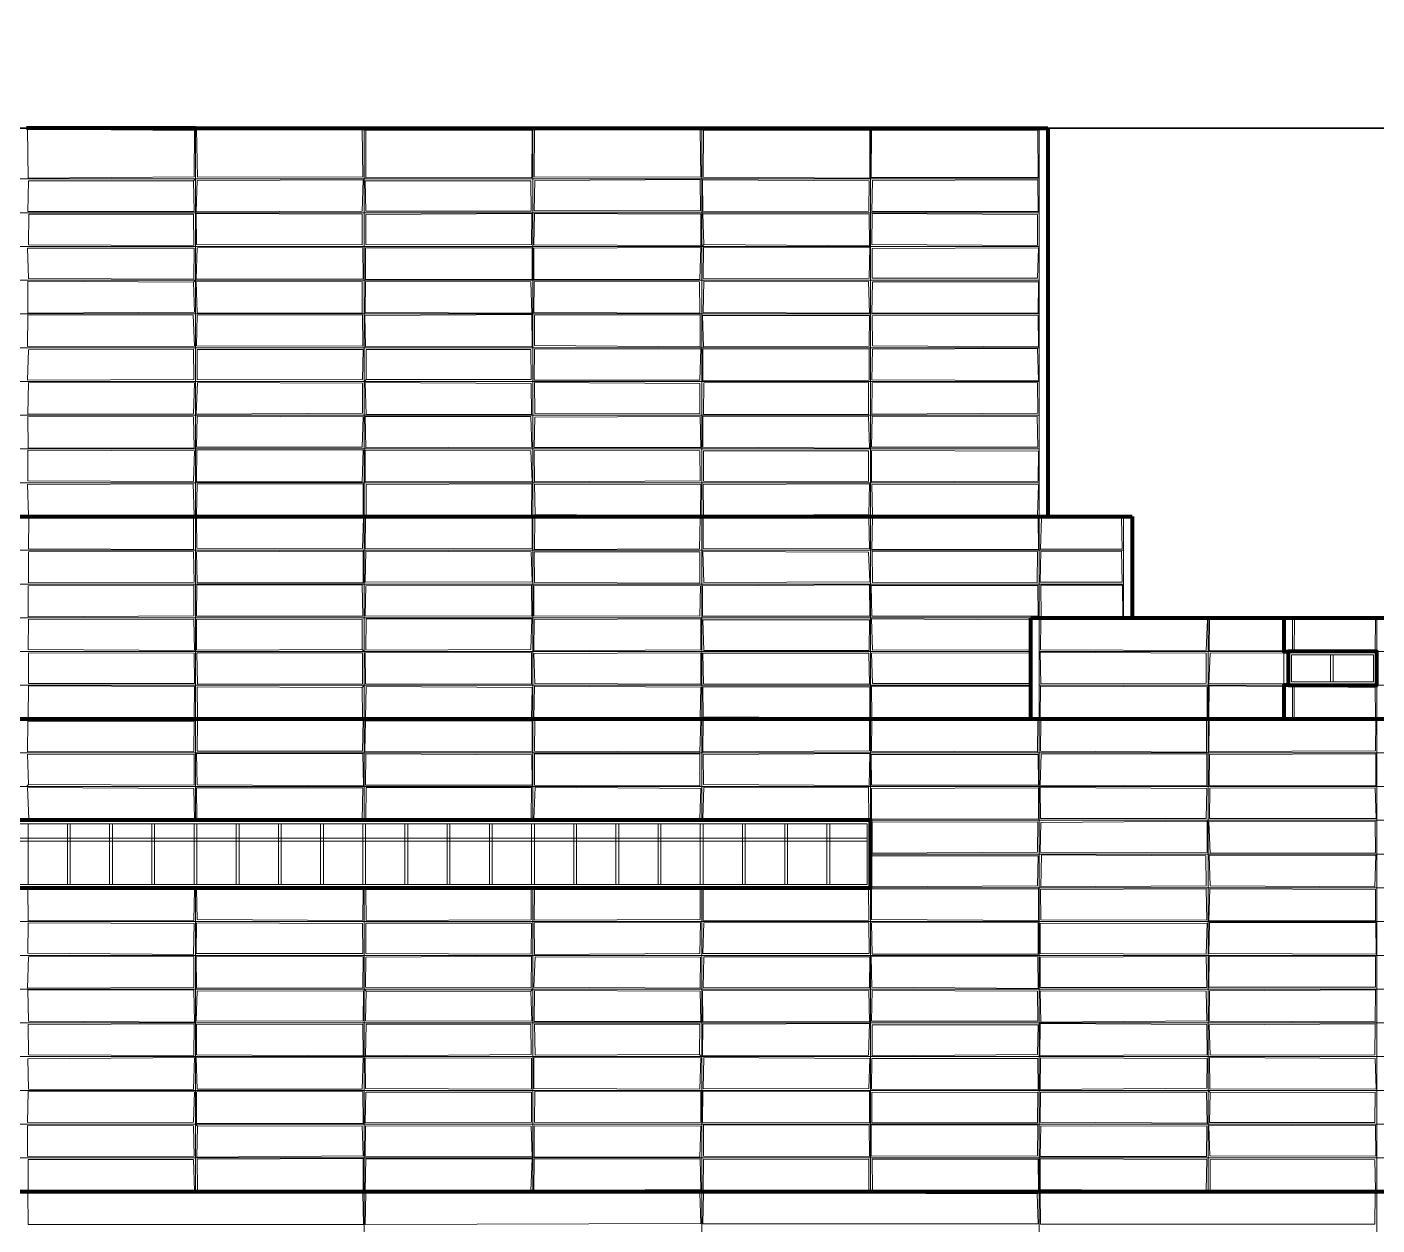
# Model space of a CAD drawing. Extents: x -50000 to 1632000, y -47600 to 308800.
# Drawn here: x 1054013 to 1102006, y 32214 to 74800 of the extents above; entities that cross this region are included whole.
import ezdxf

# ---------------------------------------------------------------- set-up
doc = ezdxf.new("R2010")
doc.units = 0
doc.header["$MEASUREMENT"] = 0
doc.layers.get('Defpoints').update_dxf_attribs({"color": 6})
doc.layers.add('2', color=7, linetype='Continuous')
doc.styles.get("Standard").update_dxf_attribs({"font": 'isocpeur.ttf'})
doc.dimstyles.get("Standard").update_dxf_attribs({"dimscale": 200, "dimtxt": 2.5, "dimasz": 1.5, "dimexe": 1.5, "dimexo": 5, "dimgap": 1, "dimtad": 1, "dimtoh": 1, "dimdec": 0, "dimrnd": 10, "dimzin": 0, "dimtxsty": 'Standard', "dimblk": 'OBLIQUE', "dimcen": 1, "dimdle": 1.5, "dimclrd": 256, "dimclre": 256, "dimclrt": 256, "dimadec": 0, "dimazin": 0, "dimtfac": 1, "dimtdec": 0, "dimtix": 1, "dimtmove": 0, "dimatfit": 3, "dimldrblk": 'NONE', "dimfxl": 1, "dimtolj": 1, "dimtzin": 0, "dimlwd": 18, "dimlwe": 18, "dimarcsym": 1})

# ---------------------------------------------------------------- blocks, each defined once
blk = doc.blocks.new('_Oblique')
at = {"color": 0, "linetype": 'ByBlock', "lineweight": -2}
blk.add_line((-0.5, -0.5), (0.5, 0.5), dxfattribs=at)
blk = doc.blocks.new('*D19')
at = {"layer": '2', "linetype": 'Continuous', "lineweight": 18, "transparency": 16777216}
blk.add_line((837700, -4400), (1240300, -4400), dxfattribs=at)
at = {"layer": 'Defpoints', "color": 0, "linetype": 'Continuous', "transparency": 16777216}
for p in [(1240000, 220000), (838000, 0), (1240000, -4400)]:
    blk.add_point(p, dxfattribs=at)
at = {"layer": '2', "linetype": 'Continuous', "lineweight": 18, "transparency": 16777216, "xscale": 300, "yscale": 300, "zscale": 300, "rotation": 180}
blk.add_blockref('_Oblique', (838000, -4400), dxfattribs=at)
at = {"layer": '2', "linetype": 'Continuous', "lineweight": 18, "transparency": 16777216, "xscale": 300, "yscale": 300, "zscale": 300}
blk.add_blockref('_Oblique', (1240000, -4400), dxfattribs=at)
at = {"layer": '2', "linetype": 'Continuous', "lineweight": 18, "transparency": 16777216, "insert": (1039000, -3950), "char_height": 500, "attachment_point": 5}
blk.add_mtext('\\A1;402000', dxfattribs=at)
blk = doc.blocks.new('_None')

msp = doc.modelspace()

# ---------------------------------------------------------------- linework, layer by layer
at = {"layer": '2', "linetype": 'Continuous', "lineweight": 70}
for p, q in [((1060000, 71200), (1054000, 71200)), ((1060000, 71200), (1090300, 71200)), ((1090300, 71200), (1090300, 57400)), ((1035700, 57400), (1093300, 57400)), ((1093300, 57400), (1093300, 53800)), ((1089700, 53800), (1114300, 53800)), ((1089700, 50200), (1089700, 53800)), ((1114300, 50200), (1036300, 50200))]:
    msp.add_line(p, q, dxfattribs=at)
at = {"layer": '2', "color": 8, "linetype": 'Continuous', "lineweight": 9}
for p, q in [((1054034.6, 71163.7), (1059966.5, 71126)), ((1054049.3, 69428.7), (1054034.6, 71163.7)), ((1059960.4, 69472.1), (1059966.5, 71126)), ((1060036.9, 71166.2), (1065928, 71151.5)), ((1060072.6, 69462.3), (1060036.9, 71166.2)), ((1065953.5, 69468.8), (1065928, 71151.5)), ((1066053.7, 71129.1), (1071968.6, 71131.7)), ((1066059.7, 69440.1), (1066053.7, 71129.1)), ((1071958.1, 69449.1), (1071968.6, 71131.7)), ((1072048.1, 69473.4), (1072058, 71154.4)), ((1072058, 71154.4), (1077939.5, 71154.1)), ((1077963, 69463.8), (1077939.5, 71154.1)), ((1078047.2, 69457.3), (1078064.2, 71135.2)), ((1078064.2, 71135.2), (1083973.6, 71136.6)), ((1083974.1, 69427.3), (1083973.6, 71136.6)), ((1084028.4, 69450.1), (1084038.2, 71137.6)), ((1084038.2, 71137.6), (1089953.2, 71136.6)), ((1089958.7, 69449.3), (1089953.2, 71136.6)), ((1054039.5, 68238.1), (1054066.2, 69327.2)), ((1054049.3, 69428.7), (1059960.4, 69472.1)), ((1054066.2, 69327.2), (1059926.8, 69326.5)), ((1060000, 69400), (1059926.8, 69326.5)), ((1059956.3, 68235.7), (1059926.8, 69326.5)), ((1060027.2, 68227), (1060066.6, 69341.2)), ((1060066.6, 69341.2), (1065963.2, 69363.4)), ((1060072.6, 69462.3), (1065953.5, 69468.8)), ((1065928.9, 68255), (1065963.2, 69363.4)), ((1066030.5, 69336), (1071925.8, 69335.2)), ((1066057.9, 68252.6), (1066030.5, 69336)), ((1066059.7, 69440.1), (1071958.1, 69449.1)), ((1071934.8, 68253), (1071925.8, 69335.2)), ((1072042.7, 68265.9), (1072070.7, 69343.8)), ((1072048.1, 69473.4), (1077963, 69463.8)), ((1072070.7, 69343.8), (1077949.7, 69374.9)), ((1077960.9, 68270.3), (1077949.7, 69374.9)), ((1078028.7, 69363.6), (1083950.3, 69331.5)), ((1078044, 68247.2), (1078028.7, 69363.6)), ((1078047.2, 69457.3), (1083974.1, 69427.3)), ((1083934.9, 68252.7), (1083950.3, 69331.5)), ((1084028.4, 69450.1), (1089958.7, 69449.3)), ((1084052.8, 68239.6), (1084066.4, 69349.3)), ((1084066.4, 69349.3), (1089952.3, 69366.2)), ((1089960.5, 68243), (1089952.3, 69366.2)), ((1054039.5, 68238.1), (1059956.3, 68235.7)), ((1060027.2, 68227), (1065928.9, 68255)), ((1060028.8, 68165), (1065928.2, 68148.3)), ((1060033, 67069.7), (1060028.8, 68165)), ((1066057.2, 68129.9), (1071963.5, 68173.6)), ((1066057.9, 68252.6), (1071934.8, 68253)), ((1071950, 67060.8), (1071963.5, 68173.6)), ((1072033.6, 67058.1), (1072051.4, 68174.7)), ((1072042.7, 68265.9), (1077960.9, 68270.3)), ((1072051.4, 68174.7), (1077962.3, 68146.7)), ((1078041.1, 68154.8), (1083952.9, 68145.8)), ((1078072.1, 67072), (1078041.1, 68154.8)), ((1078044, 68247.2), (1083934.9, 68252.7)), ((1084048.6, 67070.7), (1084056.8, 68169.9)), ((1084052.8, 68239.6), (1089960.5, 68243)), ((1084056.8, 68169.9), (1089940.1, 68129.5)), ((1054071.8, 67056.1), (1054074.5, 68150.4)), ((1054074.5, 68150.4), (1059928, 68150.2)), ((1059946.5, 67037.3), (1059928, 68150.2)), ((1065927.9, 67058.7), (1065928.2, 68148.3)), ((1066056, 67063.7), (1066057.2, 68129.9)), ((1077971.5, 67031.6), (1077962.3, 68146.7)), ((1083965.5, 67026.9), (1083952.9, 68145.8)), ((1089939.1, 67037.3), (1089940.1, 68129.5)), ((1054036.2, 66937.2), (1059954.7, 66942.4)), ((1054064.4, 65856.2), (1054036.2, 66937.2)), ((1054071.8, 67056.1), (1059946.5, 67037.3)), ((1059945.9, 65833.2), (1059954.7, 66942.4)), ((1060027.7, 65841), (1060064.1, 66949.6)), ((1060033, 67069.7), (1065927.9, 67058.7)), ((1060064.1, 66949.6), (1065946.1, 66957.5)), ((1065965.8, 65847.9), (1065946.1, 66957.5)), ((1066043.1, 65827.7), (1066047.3, 66948.1)), ((1066047.3, 66948.1), (1071969.9, 66954.9)), ((1066056, 67063.7), (1071950, 67060.8)), ((1071974.7, 65826.1), (1071969.9, 66954.9)), ((1072028.7, 65826.9), (1072034.7, 66938.7)), ((1072033.6, 67058.1), (1077971.5, 67031.6)), ((1072034.7, 66938.7), (1077969.1, 66960.1)), ((1077927.6, 65838.9), (1077969.1, 66960.1)), ((1078000, 67000), (1078072.1, 67072)), ((1078052.9, 65862.2), (1078067.8, 66956.6)), ((1078067.8, 66956.6), (1083975, 66967.9)), ((1078072.1, 67072), (1083965.5, 67026.9)), ((1083947.2, 65866.4), (1083975, 66967.9)), ((1084048.6, 67070.7), (1089939.1, 67037.3)), ((1084056.5, 65865.9), (1084059, 66929.8)), ((1084059, 66929.8), (1089969.6, 66954.8)), ((1089934.3, 65874.8), (1089969.6, 66954.8)), ((1054043.3, 64628.3), (1054046, 65761.7)), ((1054046, 65761.7), (1059926.1, 65727.8)), ((1054064.4, 65856.2), (1059945.9, 65833.2)), ((1060000, 65800), (1059926.1, 65727.8)), ((1060027.7, 65841), (1065965.8, 65847.9)), ((1060029.3, 65736.7), (1065925.9, 65758.5)), ((1065927.2, 64629.5), (1065925.9, 65758.5)), ((1066029.5, 64646.4), (1066046.8, 65754.6)), ((1066043.1, 65827.7), (1071974.7, 65826.1)), ((1066046.8, 65754.6), (1071927.5, 65746.7)), ((1072028.7, 65826.9), (1077927.6, 65838.9)), ((1072034.1, 64646.5), (1072047.2, 65754.7)), ((1072047.2, 65754.7), (1077925.8, 65746.7)), ((1078052.9, 65862.2), (1083947.2, 65866.4)), ((1078056.9, 64656.2), (1078070.4, 65770.6)), ((1078070.4, 65770.6), (1083931.4, 65756.1)), ((1083968.2, 64631.9), (1083931.4, 65756.1)), ((1084056.5, 65865.9), (1089934.3, 65874.8)), ((1059962.4, 64666.2), (1059926.1, 65727.8)), ((1060068.2, 64636.2), (1060029.3, 65736.7)), ((1071964.8, 64632.7), (1071927.5, 65746.7)), ((1077936.8, 64633.1), (1077925.8, 65746.7)), ((1084044.8, 64637.6), (1084068, 65735.5)), ((1084068, 65735.5), (1089971.1, 65736.1)), ((1089958.5, 64625.7), (1089971.1, 65736.1)), ((1054034, 63439.6), (1054047.2, 64572.9)), ((1054043.3, 64628.3), (1059962.4, 64666.2)), ((1054047.2, 64572.9), (1059925.3, 64559.5)), ((1059967, 63451.4), (1059925.3, 64559.5)), ((1060035.8, 63468.7), (1060061.3, 64550.9)), ((1060061.3, 64550.9), (1065945.5, 64566.3)), ((1060068.2, 64636.2), (1065927.2, 64629.5)), ((1065946.4, 63457.7), (1065945.5, 64566.3)), ((1066027, 64547.8), (1071964.9, 64574.7)), ((1066045.7, 63446.1), (1066027, 64547.8)), ((1066029.5, 64646.4), (1071964.8, 64632.7)), ((1071972.6, 63428.3), (1071964.9, 64574.7)), ((1072034.1, 64646.5), (1077936.8, 64633.1)), ((1072055.1, 64552.5), (1077949.7, 64566.3)), ((1072058.8, 63474.2), (1072055.1, 64552.5)), ((1077942.2, 63430.4), (1077949.7, 64566.3)), ((1078032.2, 64548.9), (1083968.2, 64540.5)), ((1078063.1, 63426.9), (1078032.2, 64548.9)), ((1078056.9, 64656.2), (1083968.2, 64631.9)), ((1083951.5, 63451.9), (1083968.2, 64540.5)), ((1084044.8, 64637.6), (1089958.5, 64625.7)), ((1084062.9, 64530.4), (1089958.7, 64546.1)), ((1084069.5, 63468.5), (1084062.9, 64530.4)), ((1089972.4, 63434.6), (1089958.7, 64546.1)), ((1054034, 63439.6), (1059967, 63451.4)), ((1060035.8, 63468.7), (1065946.4, 63457.7)), ((1066045.7, 63446.1), (1071972.6, 63428.3)), ((1072055.2, 63343.4), (1077969, 63354.1)), ((1072058.8, 63474.2), (1077942.2, 63430.4)), ((1077936.3, 62241.7), (1077969, 63354.1)), ((1078041.2, 63348.4), (1083952.6, 63355.5)), ((1078063.1, 63426.9), (1083951.5, 63451.9)), ((1083956.2, 62242.6), (1083952.6, 63355.5)), ((1084067.8, 63347.1), (1089938.3, 63365.6)), ((1084069.5, 63468.5), (1089972.4, 63434.6)), ((1089967, 62236.7), (1089938.3, 63365.6)), ((1054033.6, 62251.4), (1054062.9, 63326.4)), ((1054062.9, 63326.4), (1059928.7, 63345.8)), ((1059938.3, 62263.9), (1059928.7, 63345.8)), ((1060065.6, 62262), (1060068, 63339.9)), ((1060068, 63339.9), (1065968, 63337.8)), ((1065935.4, 62264.5), (1065968, 63337.8)), ((1066070.5, 63335.8), (1071926.6, 63337.2)), ((1066071.4, 62274.7), (1066070.5, 63335.8)), ((1071941.2, 62269.9), (1071926.6, 63337.2)), ((1072040.7, 62249.6), (1072055.2, 63343.4)), ((1078034.9, 62225.7), (1078041.2, 63348.4)), ((1084050.6, 62253.6), (1084067.8, 63347.1)), ((1054033.6, 62251.4), (1059938.3, 62263.9)), ((1054043.2, 61036.5), (1054064.1, 62166.7)), ((1054064.1, 62166.7), (1059968.7, 62153.7)), ((1059932.2, 61053.5), (1059968.7, 62153.7)), ((1060030.3, 61042.9), (1060069.5, 62160.1)), ((1060065.6, 62262), (1065935.4, 62264.5)), ((1060069.5, 62160.1), (1065939, 62140.8)), ((1065939.8, 61071.2), (1065939, 62140.8)), ((1066000, 62200), (1066071.4, 62274.7)), ((1066039.6, 62167), (1071939.4, 62126.4)), ((1066066.4, 61029.9), (1066039.6, 62167)), ((1066071.4, 62274.7), (1071941.2, 62269.9)), ((1071950.5, 61028.8), (1071939.4, 62126.4)), ((1072040.7, 62249.6), (1077936.3, 62241.7)), ((1072059.5, 62164.4), (1077929.9, 62132.2)), ((1072070.8, 61056), (1072059.5, 62164.4)), ((1077931.7, 61052.9), (1077929.9, 62132.2)), ((1078034.9, 62225.7), (1083956.2, 62242.6)), ((1078067.4, 61038.7), (1078070.9, 62149.2)), ((1078070.9, 62149.2), (1083932.1, 62161.3)), ((1083933.7, 61028.2), (1083932.1, 62161.3)), ((1084042.2, 61043.1), (1084056.8, 62147.9)), ((1084050.6, 62253.6), (1089967, 62236.7)), ((1084056.8, 62147.9), (1089938.2, 62166.8)), ((1089947.4, 61067.5), (1089938.2, 62166.8)), ((1054038.9, 60959.3), (1059926.5, 60944.5)), ((1054054.9, 59825.8), (1054038.9, 60959.3)), ((1054043.2, 61036.5), (1059932.2, 61053.5)), ((1060030.3, 61042.9), (1065939.8, 61071.2)), ((1060042.1, 59864.9), (1060068.2, 60963.7)), ((1060068.2, 60963.7), (1065959.5, 60936.6)), ((1066035.8, 60952.6), (1071929.1, 60949.7)), ((1066059.4, 59838.8), (1066035.8, 60952.6)), ((1066066.4, 61029.9), (1071950.5, 61028.8)), ((1072070.8, 61056), (1077931.7, 61052.9)), ((1078038.8, 60956.1), (1083933.9, 60961.7)), ((1078039.5, 59860.3), (1078038.8, 60956.1)), ((1078067.4, 61038.7), (1083933.7, 61028.2)), ((1083969.6, 59832.5), (1083933.9, 60961.7)), ((1084037.1, 59868.6), (1084063.5, 60964.7)), ((1084042.2, 61043.1), (1089947.4, 61067.5)), ((1084063.5, 60964.7), (1089926.6, 60951.2)), ((1059959.4, 59838.3), (1059926.5, 60944.5)), ((1065929, 59865.2), (1065959.5, 60936.6)), ((1071964.5, 59863.4), (1071929.1, 60949.7)), ((1072042.6, 59856.4), (1072066.3, 60931.2)), ((1072066.3, 60931.2), (1077945, 60951.1)), ((1077969.5, 59850.2), (1077945, 60951.1)), ((1089950.8, 59865), (1089926.6, 60951.2)), ((1054037.4, 59762.1), (1059967.6, 59735.1)), ((1054041.2, 58666.9), (1054037.4, 59762.1)), ((1054054.9, 59825.8), (1059959.4, 59838.3)), ((1059936.5, 58647.9), (1059967.6, 59735.1)), ((1060033.2, 58628.6), (1060055.4, 59764.4)), ((1060042.1, 59864.9), (1065929, 59865.2)), ((1060055.4, 59764.4), (1065961.3, 59751.7)), ((1065928.5, 58637.7), (1065961.3, 59751.7)), ((1066033.5, 59755.9), (1071927.9, 59730.9)), ((1066038.9, 58634.6), (1066033.5, 59755.9)), ((1066059.4, 59838.8), (1071964.5, 59863.4)), ((1071971.3, 58647.6), (1071927.9, 59730.9)), ((1072042.6, 59856.4), (1077969.5, 59850.2)), ((1072043.7, 59745.3), (1077932.3, 59732.4)), ((1072049, 58631.5), (1072043.7, 59745.3)), ((1077939, 58663), (1077932.3, 59732.4)), ((1078039.5, 59860.3), (1083969.6, 59832.5)), ((1078058.6, 58650.9), (1078058.7, 59738.3)), ((1078058.7, 59738.3), (1083931.4, 59734.2)), ((1083932.1, 58638.7), (1083931.4, 59734.2)), ((1084030.9, 58628.3), (1084036, 59743.9)), ((1084036, 59743.9), (1089970.1, 59726.3)), ((1084037.1, 59868.6), (1089950.8, 59865)), ((1089964.5, 58650.1), (1089970.1, 59726.3)), ((1054032.1, 58533.5), (1059925.9, 58565.2)), ((1054041.2, 58666.9), (1059936.5, 58647.9)), ((1059951.1, 57449.5), (1059925.9, 58565.2)), ((1060033.2, 58628.6), (1065928.5, 58637.7)), ((1060064.4, 58550.3), (1065967.2, 58555.7)), ((1065960.1, 57452.5), (1065967.2, 58555.7)), ((1066038.9, 58634.6), (1071971.3, 58647.6)), ((1066072.1, 58535.7), (1071956.5, 58557.7)), ((1071951.4, 57427.2), (1071956.5, 58557.7)), ((1072049, 58631.5), (1077939, 58663)), ((1072051.7, 58554.7), (1077971.2, 58541.6)), ((1072074.2, 57474.5), (1072051.7, 58554.7)), ((1078048.6, 58533.7), (1083964.9, 58557.6)), ((1078058.6, 58650.9), (1083932.1, 58638.7)), ((1083938.5, 57466), (1083964.9, 58557.6)), ((1084030.9, 58628.3), (1089964.5, 58650.1)), ((1054066.8, 57446.9), (1054032.1, 58533.5)), ((1060033.9, 57429.4), (1060064.4, 58550.3)), ((1066070.7, 57442.4), (1066072.1, 58535.7)), ((1077959.7, 57428.6), (1077971.2, 58541.6)), ((1078061.3, 57440.6), (1078048.6, 58533.7)), ((1084044.2, 58532), (1089970.2, 58529.9)), ((1084071.7, 57462.8), (1084044.2, 58532)), ((1089942.2, 57443.1), (1089970.2, 58529.9)), ((1054063.6, 56254.7), (1054074.6, 57350)), ((1054066.8, 57446.9), (1059951.1, 57449.5)), ((1054074.6, 57350), (1059930.2, 57355)), ((1059934, 56230.3), (1059930.2, 57355)), ((1060033.9, 57429.4), (1065960.1, 57452.5)), ((1060044.1, 57353.3), (1065973.3, 57351.4)), ((1060050.2, 56271.3), (1060044.1, 57353.3)), ((1065943.4, 56256.5), (1065973.3, 57351.4)), ((1066037.5, 56266.2), (1066045.9, 57339.7)), ((1066045.9, 57339.7), (1071966.8, 57364.1)), ((1066070.7, 57442.4), (1071951.4, 57427.2)), ((1071970.7, 56247), (1071966.8, 57364.1)), ((1072000, 57400), (1072074.2, 57474.5)), ((1072053.3, 56227.9), (1072070.6, 57359.6)), ((1072070.6, 57359.6), (1077947, 57337.2)), ((1072074.2, 57474.5), (1077959.7, 57428.6)), ((1077925, 56244.5), (1077947, 57337.2)), ((1078047.8, 57328), (1083943.6, 57347.4)), ((1078052.8, 56259.2), (1078047.8, 57328)), ((1078061.3, 57440.6), (1083938.5, 57466)), ((1083968.3, 56244.9), (1083943.6, 57347.4)), ((1084051.1, 56238), (1084068.8, 57364.9)), ((1084068.8, 57364.9), (1089957.1, 57373.1)), ((1084071.7, 57462.8), (1089942.2, 57443.1)), ((1089967.3, 56227.6), (1089957.1, 57373.1)), ((1090048.3, 56243), (1090074.3, 57353.8)), ((1090074.3, 57353.8), (1092925.5, 57339.3)), ((1092950.2, 56247.9), (1092925.5, 57339.3)), ((1054061.6, 56147.1), (1059929.8, 56154)), ((1054063.6, 56254.7), (1059934, 56230.3)), ((1059959.7, 55064), (1059929.8, 56154)), ((1060040.5, 56145.7), (1065962.9, 56171.7)), ((1060050.2, 56271.3), (1065943.4, 56256.5)), ((1065962.2, 55042.7), (1065962.9, 56171.7)), ((1066034.8, 55060.9), (1066063.5, 56172.2)), ((1066037.5, 56266.2), (1071970.7, 56247)), ((1066063.5, 56172.2), (1071940.9, 56139.1)), ((1072053.3, 56227.9), (1077925, 56244.5)), ((1078052.8, 56259.2), (1083968.3, 56244.9)), ((1084051.1, 56238), (1089967.3, 56227.6)), ((1084058.7, 56169.4), (1089940.5, 56154.3)), ((1084069, 55053.6), (1084058.7, 56169.4)), ((1089929.2, 55041.3), (1089940.5, 56154.3)), ((1090035.3, 55060.2), (1090051.3, 56153.1)), ((1090048.3, 56243), (1092950.2, 56247.9)), ((1090051.3, 56153.1), (1092925.2, 56169.8)), ((1092948.9, 55070.9), (1092925.2, 56169.8)), ((1054068.3, 55040.4), (1054061.6, 56147.1)), ((1060061.6, 55036.9), (1060040.5, 56145.7)), ((1071974.6, 55071.2), (1071940.9, 56139.1)), ((1072038.2, 56142.6), (1077935.7, 56143.3)), ((1072056.5, 55057.6), (1072038.2, 56142.6)), ((1077928.9, 55025.3), (1077935.7, 56143.3)), ((1078037.1, 56150.3), (1083930.9, 56131.3)), ((1078069.7, 55049), (1078037.1, 56150.3)), ((1083971.3, 55073.4), (1083930.9, 56131.3)), ((1054049.7, 53828.3), (1054058.2, 54935.7)), ((1054058.2, 54935.7), (1059947.5, 54955.9)), ((1054068.3, 55040.4), (1059959.7, 55064)), ((1059945.6, 53862.8), (1059947.5, 54955.9)), ((1060035.9, 53861.9), (1060044.8, 54953)), ((1060044.8, 54953), (1065931, 54969)), ((1060061.6, 55036.9), (1065962.2, 55042.7)), ((1065948.4, 53851.9), (1065931, 54969)), ((1066034.8, 55060.9), (1071974.6, 55071.2)), ((1066040.4, 53862.6), (1066059.5, 54938)), ((1066059.5, 54938), (1071945.2, 54958.1)), ((1071964.9, 53862.4), (1071945.2, 54958.1)), ((1072026.9, 54950.6), (1077961.8, 54931.9)), ((1072034.6, 53870.8), (1072026.9, 54950.6)), ((1072056.5, 55057.6), (1077928.9, 55025.3)), ((1077933.8, 53856.7), (1077961.8, 54931.9)), ((1078028.1, 53861.4), (1078029, 54935.4)), ((1078029, 54935.4), (1083962.2, 54970.3)), ((1078069.7, 55049), (1083971.3, 55073.4)), ((1083972.3, 53853), (1083962.2, 54970.3)), ((1084027.9, 54946), (1089950.2, 54950.1)), ((1084049.6, 53851.6), (1084027.9, 54946)), ((1084069, 55053.6), (1089929.2, 55041.3)), ((1089954.6, 53854.6), (1089950.2, 54950.1)), ((1090035.3, 55060.2), (1092948.9, 55070.9)), ((1090058.4, 54964.3), (1092954.1, 54958.5)), ((1090069.6, 53826.9), (1090058.4, 54964.3)), ((1092971.2, 53829.6), (1092954.1, 54958.5)), ((1054049.7, 53828.3), (1059945.6, 53862.8)), ((1060035.9, 53861.9), (1065948.4, 53851.9)), ((1060041.1, 53742.3), (1065926.7, 53754.6)), ((1065926.4, 52672.4), (1065926.7, 53754.6)), ((1066040.4, 53862.6), (1071964.9, 53862.4)), ((1066059.5, 52652.6), (1066073.1, 53760.5)), ((1066073.1, 53760.5), (1071963.8, 53764.3)), ((1071929.5, 52666.7), (1071963.8, 53764.3)), ((1072034.6, 53870.8), (1077933.8, 53856.7)), ((1072040.7, 53733.1), (1077968.2, 53764.2)), ((1077966.6, 52654.7), (1077968.2, 53764.2)), ((1078028.1, 53861.4), (1083972.3, 53853)), ((1084038.8, 53756.1), (1089665, 53726.6)), ((1084066.9, 52648.8), (1084038.8, 53756.1)), ((1084049.6, 53851.6), (1089954.6, 53854.6)), ((1090069.6, 53826.9), (1092971.2, 53829.6)), ((1096052.4, 53748.9), (1098679.4, 53756.1)), ((1054052.2, 52669.1), (1054069.1, 53734.2)), ((1054069.1, 53734.2), (1059948.9, 53744.8)), ((1059965.9, 52632.3), (1059948.9, 53744.8)), ((1060036.5, 52644.8), (1060041.1, 53742.3)), ((1072032.1, 52629.7), (1072040.7, 53733.1)), ((1078037.7, 53730.4), (1083967.3, 53726.8)), ((1078073.6, 52639.8), (1078037.7, 53730.4)), ((1083955.6, 52639.4), (1083967.3, 53726.8)), ((1090038.7, 52658.5), (1090059.5, 53729.2)), ((1090059.5, 53729.2), (1095974.9, 53734.7)), ((1095929.3, 52632.2), (1095974.9, 53734.7)), ((1096045.6, 52639.5), (1096052.4, 53748.9)), ((1099063, 52628.7), (1099067.5, 53735)), ((1099067.5, 53735), (1101958.8, 53731.2)), ((1101946.9, 52665.9), (1101958.8, 53731.2)), ((1054052.2, 52669.1), (1059965.9, 52632.3)), ((1054068.2, 51464.4), (1054069.3, 52548.6)), ((1054069.3, 52548.6), (1059956.6, 52541.5)), ((1059968, 51463.7), (1059956.6, 52541.5)), ((1060036.5, 52644.8), (1065926.4, 52672.4)), ((1060056.3, 52558.5), (1065939.5, 52554)), ((1060072.1, 51439.7), (1060056.3, 52558.5)), ((1066000, 52600), (1065926.4, 52672.4)), ((1065936.1, 51450.4), (1065939.5, 52554)), ((1066037.2, 52558.6), (1071946, 52561.4)), ((1066040.8, 51452.9), (1066037.2, 52558.6)), ((1066059.5, 52652.6), (1071929.5, 52666.7)), ((1071947.8, 51444.1), (1071946, 52561.4)), ((1072025.4, 52528.6), (1077962.3, 52549.5)), ((1072067.3, 51458.4), (1072025.4, 52528.6)), ((1072032.1, 52629.7), (1077966.6, 52654.7)), ((1077972.5, 51436.1), (1077962.3, 52549.5)), ((1078036.4, 52544.3), (1083944.8, 52546.8)), ((1078065.1, 51455), (1078036.4, 52544.3)), ((1078073.6, 52639.8), (1083955.6, 52639.4)), ((1083960.6, 51439.4), (1083944.8, 52546.8)), ((1084038.2, 52543.5), (1089675.5, 52559.1)), ((1084065.8, 51463.2), (1084038.2, 52543.5)), ((1084066.9, 52648.8), (1089671.3, 52654.8)), ((1090029, 52571.8), (1095932, 52538.2)), ((1090057.8, 51455.2), (1090029, 52571.8)), ((1090038.7, 52658.5), (1095929.3, 52632.2)), ((1095938.8, 51469.2), (1095932, 52538.2)), ((1096031.8, 51455.6), (1096074.3, 52539.8)), ((1096045.6, 52639.5), (1098684.5, 52630.1)), ((1096074.3, 52539.8), (1098700, 52555.1)), ((1099063, 52628.7), (1101946.9, 52665.9)), ((1054051, 50258.5), (1054063, 51374.6)), ((1054063, 51374.6), (1059970.3, 51360.8)), ((1054068.2, 51464.4), (1059968, 51463.7)), ((1059953.6, 50231.7), (1059970.3, 51360.8)), ((1060072.1, 51439.7), (1065936.1, 51450.4)), ((1066000, 51400), (1065926.1, 51326.3)), ((1066040.8, 51452.9), (1071947.8, 51444.1)), ((1066051.8, 50241.7), (1066074.7, 51356.1)), ((1066074.7, 51356.1), (1071968.5, 51325.7)), ((1072036.1, 50231.6), (1072055.8, 51369.6)), ((1072055.8, 51369.6), (1077973.7, 51331.4)), ((1072067.3, 51458.4), (1077972.5, 51436.1)), ((1078065.1, 51455), (1083960.6, 51439.4)), ((1084037.7, 51369.8), (1089671.1, 51363.3)), ((1084042.2, 50254.5), (1084037.7, 51369.8)), ((1084065.8, 51463.2), (1089663.8, 51464.7)), ((1090037.5, 50261.5), (1090040, 51369.4)), ((1090040, 51369.4), (1095968.3, 51347.3)), ((1090057.8, 51455.2), (1095938.8, 51469.2)), ((1096029.1, 50255.9), (1096034.6, 51374.2)), ((1096031.8, 51455.6), (1098700, 51462.6)), ((1096034.6, 51374.2), (1098671.3, 51356.4)), ((1099059.8, 51356.4), (1101936.5, 51325.6)), ((1099063.3, 50257.1), (1099059.8, 51356.4)), ((1060067, 51339.3), (1065926.1, 51326.3)), ((1060070.1, 50264.2), (1060067, 51339.3)), ((1065945, 50258.4), (1065926.1, 51326.3)), ((1071946.2, 50233.8), (1071968.5, 51325.7)), ((1077941.9, 50267.8), (1077973.7, 51331.4)), ((1078037.2, 51339.3), (1083973.6, 51349.3)), ((1078047, 50273.6), (1078037.2, 51339.3)), ((1083971.1, 50239), (1083973.6, 51349.3)), ((1095968.5, 50237.8), (1095968.3, 51347.3)), ((1101958.3, 50254.8), (1101936.5, 51325.6)), ((1054029.5, 49029.5), (1054043.9, 50129.5)), ((1054043.9, 50129.5), (1059960.8, 50127.4)), ((1054051, 50258.5), (1059953.6, 50231.7)), ((1059947.7, 49043.6), (1059960.8, 50127.4)), ((1060074.1, 50136.6), (1060057.6, 49054.1)), ((1060070.1, 50264.2), (1065945, 50258.4)), ((1065960.6, 50166.3), (1060074.1, 50136.6)), ((1065942.2, 49060.7), (1065960.6, 50166.3)), ((1066028.3, 49043.6), (1066050.3, 50137.9)), ((1066050.3, 50137.9), (1071970.8, 50136.4)), ((1066051.8, 50241.7), (1071946.2, 50233.8)), ((1071970.1, 49061), (1071970.8, 50136.4)), ((1072036.1, 50231.6), (1077941.9, 50267.8)), ((1072059.9, 49056), (1072066.3, 50133)), ((1072066.3, 50133), (1077970.7, 50144.3)), ((1077927.6, 49034.1), (1077970.7, 50144.3)), ((1078034.1, 49031.6), (1078051.6, 50146.2)), ((1078047, 50273.6), (1083971.1, 50239)), ((1078051.6, 50146.2), (1083965.7, 50140.9)), ((1083959.2, 49073.3), (1083965.7, 50140.9)), ((1084038.1, 49062.8), (1084045, 50143.2)), ((1084042.2, 50254.5), (1089673.3, 50259.5)), ((1084045, 50143.2), (1089947.8, 50134.7)), ((1089932.1, 49036.8), (1089947.8, 50134.7)), ((1090037.5, 50261.5), (1095968.5, 50237.8)), ((1090040.2, 49057.9), (1090051.1, 50162.1)), ((1090051.1, 50162.1), (1095945.3, 50132.4)), ((1095941.5, 49026.3), (1095945.3, 50132.4)), ((1096027.5, 49050.9), (1096042.3, 50132.1)), ((1096029.1, 50255.9), (1098680.8, 50264.7)), ((1096042.3, 50132.1), (1101965.6, 50162.4)), ((1099063.3, 50257.1), (1101958.3, 50254.8)), ((1101955, 49069.2), (1101965.6, 50162.4)), ((1054029.5, 49029.5), (1059947.7, 49043.6)), ((1060043.6, 48971), (1065951, 48958.2)), ((1060060.1, 47866.8), (1060043.6, 48971)), ((1060057.6, 49054.1), (1065942.2, 49060.7)), ((1065972.2, 47827.2), (1065951, 48958.2)), ((1066028.3, 49043.6), (1071970.1, 49061)), ((1066041.8, 47854.3), (1066063, 48958.9)), ((1066063, 48958.9), (1071955.5, 48925)), ((1072050.2, 48966.9), (1077927.7, 48961.4)), ((1072059.2, 47847.4), (1072050.2, 48966.9)), ((1072059.9, 49056), (1077927.6, 49034.1)), ((1077928.8, 47831.1), (1077927.7, 48961.4)), ((1078034.1, 49031.6), (1083959.2, 49073.3)), ((1078054.1, 48941.9), (1083974.2, 48972.2)), ((1083948.8, 47833.3), (1083974.2, 48972.2)), ((1084038.1, 49062.8), (1089932.1, 49036.8)), ((1090036.5, 47846.2), (1090064.3, 48956.9)), ((1090040.2, 49057.9), (1095941.5, 49026.3)), ((1090064.3, 48956.9), (1095952.4, 48963.5)), ((1095955.7, 47826.2), (1095952.4, 48963.5)), ((1096027.5, 49050.9), (1101955, 49069.2)), ((1096046.6, 48940.2), (1101966.6, 48966.1)), ((1101968.5, 47825.1), (1101966.6, 48966.1)), ((1054025.4, 48943.8), (1059958.9, 48953.2)), ((1054071.4, 47870.8), (1054025.4, 48943.8)), ((1059952.7, 47847.2), (1059958.9, 48953.2)), ((1071972.4, 47843.4), (1071955.5, 48925)), ((1078064.8, 47871.3), (1078054.1, 48941.9)), ((1084028.3, 48941.1), (1089966, 48943.1)), ((1084029.7, 47844.4), (1084028.3, 48941.1)), ((1089967.4, 47843.5), (1089966, 48943.1)), ((1096042.8, 47835.4), (1096046.6, 48940.2)), ((1054000, 47800), (1054071.4, 47870.8)), ((1054035.5, 47762.9), (1059947, 47734.7)), ((1054073.2, 46654), (1054035.5, 47762.9)), ((1054071.4, 47870.8), (1059952.7, 47847.2)), ((1059965.9, 46630), (1059947, 47734.7)), ((1060033.9, 47751.9), (1065949.8, 47751.4)), ((1060055.9, 46653.7), (1060033.9, 47751.9)), ((1060060.1, 47866.8), (1065972.2, 47827.2)), ((1065933, 46629), (1065949.8, 47751.4)), ((1066041.8, 47854.3), (1071972.4, 47843.4)), ((1066061.6, 46649.8), (1066069.2, 47762.3)), ((1066069.2, 47762.3), (1071950.1, 47766.3)), ((1071934.5, 46663.8), (1071950.1, 47766.3)), ((1072036.8, 46636.4), (1072074.4, 47773.2)), ((1072059.2, 47847.4), (1077928.8, 47831.1)), ((1072074.4, 47773.2), (1077970.6, 47728.8)), ((1077926.9, 46649.4), (1077970.6, 47728.8)), ((1078040.9, 46667), (1078073.4, 47773.6)), ((1078064.8, 47871.3), (1083948.8, 47833.3)), ((1078073.4, 47773.6), (1083925.4, 47763.9)), ((1083946.4, 46656.4), (1083925.4, 47763.9)), ((1084029.7, 47844.4), (1089967.4, 47843.5)), ((1084034.9, 46637.6), (1084040.5, 47732.8)), ((1084040.5, 47732.8), (1089973.3, 47756.2)), ((1089970.6, 46649), (1089973.3, 47756.2)), ((1090033, 47766.2), (1095954.6, 47733.9)), ((1090044.9, 46666.4), (1090033, 47766.2)), ((1090036.5, 47846.2), (1095955.7, 47826.2)), ((1095935.7, 46669.1), (1095954.6, 47733.9)), ((1096042.8, 47835.4), (1101968.5, 47825.1)), ((1096051.7, 46660.4), (1096058.4, 47744.7)), ((1096058.4, 47744.7), (1101936.7, 47750.7)), ((1101972.7, 46661.5), (1101936.7, 47750.7)), ((1054073.2, 46654), (1059965.9, 46630)), ((1060055.9, 46653.7), (1065933, 46629)), ((1066061.6, 46649.8), (1071934.5, 46663.8)), ((1072036.8, 46636.4), (1077926.9, 46649.4)), ((1078040.9, 46667), (1083946.4, 46656.4)), ((1084034.9, 46637.6), (1089970.6, 46649)), ((1090044.9, 46666.4), (1095935.7, 46669.1)), ((1090053.7, 46526), (1095973.4, 46567.7)), ((1095965.3, 45456.5), (1095973.4, 46567.7)), ((1096030.9, 46550.8), (1101941.5, 46571)), ((1096051.7, 46660.4), (1101972.7, 46661.5)), ((1101954.2, 45442), (1101941.5, 46571)), ((1084053.2, 45434.3), (1084059.6, 46535.7)), ((1084059.6, 46535.7), (1089945.9, 46547.3)), ((1089934, 45471.9), (1089945.9, 46547.3)), ((1090027.8, 45468.5), (1090053.7, 46526)), ((1096073.5, 45436.4), (1096030.9, 46550.8)), ((1084042.2, 45332.6), (1089964, 45335.5)), ((1084043.7, 44234.7), (1084042.2, 45332.6)), ((1084053.2, 45434.3), (1089934, 45471.9)), ((1089932.8, 44266.6), (1089964, 45335.5)), ((1090027.8, 45468.5), (1095965.3, 45456.5)), ((1090059.3, 44234.6), (1090073.2, 45374.3)), ((1090073.2, 45374.3), (1095927.1, 45339.5)), ((1095930.3, 44269.3), (1095927.1, 45339.5)), ((1096043.3, 45348.2), (1101959.8, 45356.1)), ((1096071, 44264.8), (1096043.3, 45348.2)), ((1096073.5, 45436.4), (1101954.2, 45442)), ((1101925, 44238), (1101959.8, 45356.1)), ((1054042.6, 44174.1), (1059968.7, 44137.3)), ((1054050.2, 43030.3), (1054042.6, 44174.1)), ((1060033.9, 44150.8), (1065967.5, 44162.1)), ((1065946.5, 43041), (1065967.5, 44162.1)), ((1066057.3, 44130.9), (1071934.9, 44163.7)), ((1071941, 43066.9), (1071934.9, 44163.7)), ((1072037.4, 43045.5), (1072049.4, 44154.4)), ((1072049.4, 44154.4), (1077942.1, 44159.5)), ((1077943.9, 43071.9), (1077942.1, 44159.5)), ((1078053.8, 44130.5), (1083925.8, 44157.1)), ((1083945.9, 43047.7), (1083925.8, 44157.1)), ((1084031.3, 44151.1), (1089974.9, 44159.9)), ((1084043.7, 44234.7), (1089932.8, 44266.6)), ((1089973.5, 43041.1), (1089974.9, 44159.9)), ((1090048.6, 44140.4), (1095929.2, 44168.6)), ((1090059.3, 44234.6), (1095930.3, 44269.3)), ((1095956.4, 43055.2), (1095929.2, 44168.6)), ((1096027.6, 43037.2), (1096062.2, 44168.4)), ((1096062.2, 44168.4), (1101950.4, 44139.6)), ((1096071, 44264.8), (1101925, 44238)), ((1059944.4, 43043.4), (1059968.7, 44137.3)), ((1060062.4, 43069.9), (1060033.9, 44150.8)), ((1066067.2, 43043.8), (1066057.3, 44130.9)), ((1078047.7, 43041.1), (1078053.8, 44130.5)), ((1084031.4, 43069.5), (1084031.3, 44151.1)), ((1090053.4, 43062.5), (1090048.6, 44140.4)), ((1101955.1, 43028.9), (1101950.4, 44139.6)), ((1054044.7, 41873.5), (1054056.6, 42958.4)), ((1054050.2, 43030.3), (1059944.4, 43043.4)), ((1054056.6, 42958.4), (1059950.4, 42926.9)), ((1059926.5, 41827.6), (1059950.4, 42926.9)), ((1060028, 41861.9), (1060043.2, 42952.8)), ((1060043.2, 42952.8), (1065944.4, 42934.6)), ((1060062.4, 43069.9), (1065946.5, 43041)), ((1065951.7, 41860.5), (1065944.4, 42934.6)), ((1066061.4, 42942.2), (1071949.4, 42947.8)), ((1066062, 41863.4), (1066061.4, 42942.2)), ((1066067.2, 43043.8), (1071941, 43066.9)), ((1071940.5, 41841.6), (1071949.4, 42947.8)), ((1072037.4, 43045.5), (1077943.9, 43071.9)), ((1072044.5, 42960.9), (1077951.4, 42970.8)), ((1072050.3, 41828.3), (1072044.5, 42960.9)), ((1077934.6, 41864.1), (1077951.4, 42970.8)), ((1078034.1, 41859.9), (1078072.2, 42954.3)), ((1078047.7, 43041.1), (1083945.9, 43047.7)), ((1078072.2, 42954.3), (1083945.8, 42967.6)), ((1083947, 41861.8), (1083945.8, 42967.6)), ((1084031.4, 43069.5), (1089973.5, 43041.1)), ((1084041, 42954.3), (1089957.4, 42961.8)), ((1084058.6, 41841.9), (1084041, 42954.3)), ((1089958.4, 41839.8), (1089957.4, 42961.8)), ((1090029.3, 41867.6), (1090030, 42936.7)), ((1090030, 42936.7), (1095972, 42949.3)), ((1090053.4, 43062.5), (1095956.4, 43055.2)), ((1095932.4, 41840.8), (1095972, 42949.3)), ((1096027.6, 43037.2), (1101955.1, 43028.9)), ((1096031.4, 41870.9), (1096050.3, 42962.9)), ((1096050.3, 42962.9), (1101968.7, 42965.1)), ((1101971.8, 41839.3), (1101968.7, 42965.1)), ((1054044.7, 41873.5), (1059926.5, 41827.6)), ((1054066.3, 41745.8), (1059939, 41756.9)), ((1059946, 40661.4), (1059939, 41756.9)), ((1060025.7, 41756.4), (1065961.6, 41746.5)), ((1060039.1, 40632.7), (1060025.7, 41756.4)), ((1060028, 41861.9), (1065951.7, 41860.5)), ((1066055, 41739.8), (1071949.2, 41768.1)), ((1066062, 41863.4), (1071940.5, 41841.6)), ((1071934, 40640.8), (1071949.2, 41768.1)), ((1072050.3, 41828.3), (1077934.6, 41864.1)), ((1078034.1, 41859.9), (1083947, 41861.8)), ((1084026.5, 41759.2), (1089949.4, 41746.7)), ((1084051.8, 40672.4), (1084026.5, 41759.2)), ((1084058.6, 41841.9), (1089958.4, 41839.8)), ((1090029.3, 41867.6), (1095932.4, 41840.8)), ((1096031.4, 41870.9), (1101971.8, 41839.3)), ((1096031.5, 40670.5), (1096038.5, 41769.6)), ((1096038.5, 41769.6), (1101950.4, 41753.5)), ((1054027.1, 40636.2), (1054066.3, 41745.8)), ((1065951.4, 40639), (1065961.6, 41746.5)), ((1066047.1, 40664.5), (1066055, 41739.8)), ((1072035.6, 40663.3), (1072074.5, 41748)), ((1072074.5, 41748), (1077951.4, 41729.5)), ((1077944.3, 40635.9), (1077951.4, 41729.5)), ((1078046.6, 40659.6), (1078072.7, 41742)), ((1078072.7, 41742), (1083971.1, 41748.3)), ((1083966.2, 40648.3), (1083971.1, 41748.3)), ((1089957.9, 40625.7), (1089949.4, 41746.7)), ((1090028.6, 41740.1), (1095929, 41753.7)), ((1090031.3, 40661.4), (1090028.6, 41740.1)), ((1095960.7, 40659.4), (1095929, 41753.7)), ((1101956.4, 40663), (1101950.4, 41753.5)), ((1054027.1, 40636.2), (1059946, 40661.4)), ((1054042.8, 40572.6), (1059938.9, 40563.9)), ((1054066.7, 39465.6), (1054042.8, 40572.6)), ((1059962.9, 39426.7), (1059938.9, 40563.9)), ((1060030.4, 39465.3), (1060063.6, 40535.9)), ((1060039.1, 40632.7), (1065951.4, 40639)), ((1060063.6, 40535.9), (1065971.2, 40526.8)), ((1065964.1, 39470.9), (1065971.2, 40526.8)), ((1066000, 40600), (1066072.6, 40526.7)), ((1066041.7, 39468.9), (1066072.6, 40526.7)), ((1066047.1, 40664.5), (1071934, 40640.8)), ((1066072.6, 40526.7), (1071929.8, 40527.9)), ((1072000, 40600), (1071929.8, 40527.9)), ((1071961.6, 39453.9), (1071929.8, 40527.9)), ((1072035.6, 40663.3), (1077944.3, 40635.9)), ((1072038.6, 39442.6), (1072051.9, 40548.6)), ((1072051.9, 40548.6), (1077949, 40529)), ((1077964.9, 39443.8), (1077949, 40529)), ((1078032.8, 40541.1), (1083940, 40545.7)), ((1078035.9, 39444.4), (1078032.8, 40541.1)), ((1078046.6, 40659.6), (1083966.2, 40648.3)), ((1083962.6, 39432.2), (1083940, 40545.7)), ((1084032.9, 39456.1), (1084057.7, 40549.4)), ((1084051.8, 40672.4), (1089957.9, 40625.7)), ((1084057.7, 40549.4), (1089940.9, 40528.1)), ((1089943.2, 39454.8), (1089940.9, 40528.1)), ((1090026.8, 40533.1), (1095937, 40530.5)), ((1090049.7, 39425), (1090026.8, 40533.1)), ((1090031.3, 40661.4), (1095960.7, 40659.4)), ((1095955, 39474.9), (1095937, 40530.5)), ((1096031.5, 40670.5), (1101956.4, 40663)), ((1096044.3, 39454.4), (1096057.4, 40540.3)), ((1096057.4, 40540.3), (1101952.8, 40571.9)), ((1101943.1, 39439.3), (1101952.8, 40571.9)), ((1054050.4, 39339.4), (1059952, 39363.8)), ((1054066.7, 39465.6), (1059962.9, 39426.7)), ((1059945.4, 38241.2), (1059952, 39363.8)), ((1060030.4, 39465.3), (1065964.1, 39470.9)), ((1066041.7, 39468.9), (1071961.6, 39453.9)), ((1066047.7, 38226.1), (1066074.6, 39355.1)), ((1066074.6, 39355.1), (1071927.8, 39351.3)), ((1072038.6, 39442.6), (1077964.9, 39443.8)), ((1078031.7, 38244.4), (1078040.2, 39358.3)), ((1078035.9, 39444.4), (1083962.6, 39432.2)), ((1078040.2, 39358.3), (1083962.6, 39372.6)), ((1083933.3, 38245.5), (1083962.6, 39372.6)), ((1084032.9, 39456.1), (1089943.2, 39454.8)), ((1090025.3, 38242.9), (1090028.5, 39374.6)), ((1090028.5, 39374.6), (1095961.3, 39337.2)), ((1090049.7, 39425), (1095955, 39474.9)), ((1096043.3, 39331), (1101947, 39369.4)), ((1096044.3, 39454.4), (1101943.1, 39439.3)), ((1101929, 38264.9), (1101947, 39369.4)), ((1054066.2, 38261.1), (1054050.4, 39339.4)), ((1060035.5, 39341.5), (1065946.5, 39352)), ((1060040.6, 38258.9), (1060035.5, 39341.5)), ((1065966.4, 38231.2), (1065946.5, 39352)), ((1071940.8, 38270.9), (1071927.8, 39351.3)), ((1072049, 39348.5), (1077929.2, 39352)), ((1072073.4, 38245.5), (1072049, 39348.5)), ((1077926.5, 38270.2), (1077929.2, 39352)), ((1084061.5, 39335.1), (1089963.2, 39334.8)), ((1084063.7, 38230.4), (1084061.5, 39335.1)), ((1089940.1, 38272.1), (1089963.2, 39334.8)), ((1095966.8, 38259.8), (1095961.3, 39337.2)), ((1096071.3, 38248.1), (1096043.3, 39331)), ((1054048.2, 38125.1), (1059968.4, 38173.9)), ((1054068.2, 37046.5), (1054048.2, 38125.1)), ((1054066.2, 38261.1), (1059945.4, 38241.2)), ((1059934.1, 37028.7), (1059968.4, 38173.9)), ((1060025.5, 38164), (1065963, 38157.4)), ((1060061.8, 37038.4), (1060025.5, 38164)), ((1060040.6, 38258.9), (1065966.4, 38231.2)), ((1065930.3, 37044), (1065963, 38157.4)), ((1066036.2, 38161), (1071944.3, 38147.1)), ((1066047, 37066.3), (1066036.2, 38161)), ((1066047.7, 38226.1), (1071940.8, 38270.9)), ((1071944.3, 37046.2), (1071944.3, 38147.1)), ((1072029.8, 37063.1), (1072034.9, 38171.2)), ((1072034.9, 38171.2), (1077965.7, 38152.4)), ((1072073.4, 38245.5), (1077926.5, 38270.2)), ((1078000, 38200), (1077926.5, 38270.2)), ((1077930.6, 37041.8), (1077965.7, 38152.4)), ((1078031.7, 38244.4), (1083933.3, 38245.5)), ((1078055.1, 37060.1), (1078073.5, 38173.4)), ((1078073.5, 38173.4), (1083972.4, 38138.1)), ((1083936, 37069.7), (1083972.4, 38138.1)), ((1084032.9, 37040.7), (1084051.1, 38136.9)), ((1084051.1, 38136.9), (1089943, 38126.8)), ((1084063.7, 38230.4), (1089940.1, 38272.1)), ((1089955.5, 37030.1), (1089943, 38126.8)), ((1090025.3, 38242.9), (1095966.8, 38259.8)), ((1090030.2, 37028.3), (1090039.5, 38157.1)), ((1090039.5, 38157.1), (1095964.8, 38128)), ((1095959.4, 37074.5), (1095964.8, 38128)), ((1096056.6, 38173.9), (1101947, 38136)), ((1096059.2, 37046.2), (1096056.6, 38173.9)), ((1096071.3, 38248.1), (1101929, 38264.9)), ((1101971.6, 37049.5), (1101947, 38136)), ((1054036.2, 35857.2), (1054054.3, 36957.5)), ((1054054.3, 36957.5), (1059971.6, 36953.5)), ((1054068.2, 37046.5), (1059934.1, 37028.7)), ((1060061.8, 37038.4), (1065930.3, 37044)), ((1066047, 37066.3), (1071944.3, 37046.2)), ((1072029.8, 37063.1), (1077930.6, 37041.8)), ((1072051, 35855.8), (1072066.1, 36974.7)), ((1072066.1, 36974.7), (1077971.8, 36959.7)), ((1077963.4, 35869.4), (1077971.8, 36959.7)), ((1078031, 35859.8), (1078038.8, 36974)), ((1078038.8, 36974), (1083970, 36968.5)), ((1078055.1, 37060.1), (1083936, 37069.7)), ((1083965.5, 35842.4), (1083970, 36968.5)), ((1084032.9, 37040.7), (1089955.5, 37030.1)), ((1090030.2, 37028.3), (1095959.4, 37074.5)), ((1096000, 37000), (1096074.1, 36927.1)), ((1096059.2, 37046.2), (1101971.6, 37049.5)), ((1059934.8, 35867.7), (1059971.6, 36953.5)), ((1060042, 36942.2), (1065951.4, 36955)), ((1060042.6, 35832), (1060042, 36942.2)), ((1065958.7, 35827), (1065951.4, 36955)), ((1066038.1, 35847.5), (1066058.7, 36939.8)), ((1066058.7, 36939.8), (1071942.2, 36937.6)), ((1071945.8, 35867.8), (1071942.2, 36937.6)), ((1084048.6, 36926.9), (1089951.2, 36937.3)), ((1084050.7, 35844.2), (1084048.6, 36926.9)), ((1089938.8, 35842.1), (1089951.2, 36937.3)), ((1090034.2, 35872), (1090045, 36936.1)), ((1090045, 36936.1), (1095939.5, 36933.5)), ((1095968, 35832.7), (1095939.5, 36933.5)), ((1096056.2, 35856.7), (1096074.1, 36927.1)), ((1096074.1, 36927.1), (1101937.4, 36937.4)), ((1101931.9, 35855.1), (1101937.4, 36937.4)), ((1054030.9, 35754.5), (1054030, 34645.3)), ((1059935.2, 35739.5), (1054030.9, 35754.5)), ((1054036.2, 35857.2), (1059934.8, 35867.7)), ((1059953.1, 34659.5), (1059935.2, 35739.5)), ((1060000, 35800), (1060070.7, 35728.3)), ((1060042.6, 35832), (1065958.7, 35827)), ((1060049.1, 34626.1), (1060070.7, 35728.3)), ((1060070.7, 35728.3), (1065925.2, 35743.4)), ((1065968.7, 34669.5), (1065925.2, 35743.4)), ((1066035.5, 34660.5), (1066042.2, 35742)), ((1066038.1, 35847.5), (1071945.8, 35867.8)), ((1066042.2, 35742), (1071936.7, 35732.4)), ((1071968.1, 34638.9), (1071936.7, 35732.4)), ((1072044.4, 35743.3), (1077962.5, 35730.8)), ((1072044.9, 34641.3), (1072044.4, 35743.3)), ((1072051, 35855.8), (1077963.4, 35869.4)), ((1077937.3, 34631), (1077962.5, 35730.8)), ((1078031, 35859.8), (1083965.5, 35842.4)), ((1078059, 34659.3), (1078060.8, 35772.7)), ((1078060.8, 35772.7), (1083950.6, 35761.4)), ((1083969.3, 34653.1), (1083950.6, 35761.4)), ((1084028.3, 34655.1), (1084029.2, 35770)), ((1084029.2, 35770), (1089943.9, 35759.5)), ((1084050.7, 35844.2), (1089938.8, 35842.1)), ((1089941.1, 34669.7), (1089943.9, 35759.5)), ((1090027.9, 34646.3), (1090056, 35739.9)), ((1090034.2, 35872), (1095968, 35832.7)), ((1090056, 35739.9), (1095961.7, 35730.7)), ((1095944.4, 34645.8), (1095961.7, 35730.7)), ((1096027.4, 35735.8), (1101952, 35767.2)), ((1096065.4, 34669.7), (1096027.4, 35735.8)), ((1096056.2, 35856.7), (1101931.9, 35855.1)), ((1101966.2, 34655.6), (1101952, 35767.2)), ((1054030, 34645.3), (1059953.1, 34659.5)), ((1060049.1, 34626.1), (1065968.7, 34669.5)), ((1060064.2, 34550.4), (1065964.7, 34573.6)), ((1065969, 33434.1), (1065964.7, 34573.6)), ((1066035.5, 34660.5), (1071968.1, 34638.9)), ((1066037.2, 33438.8), (1066055.7, 34570.5)), ((1066055.7, 34570.5), (1071971.8, 34571.3)), ((1071926, 33438.8), (1071971.8, 34571.3)), ((1072041, 34551.3), (1077940.4, 34569.1)), ((1072044.9, 34641.3), (1077937.3, 34631)), ((1077965.8, 33471.2), (1077940.4, 34569.1)), ((1078059, 34659.3), (1083969.3, 34653.1)), ((1084028.3, 34655.1), (1089941.1, 34669.7)), ((1084060.2, 34555.5), (1089954.8, 34555.6)), ((1084069.7, 33460.1), (1084060.2, 34555.5)), ((1089973.7, 33447.7), (1089954.8, 34555.6)), ((1090026.9, 34563.9), (1095959.8, 34545.1)), ((1090027.2, 33472.5), (1090026.9, 34563.9)), ((1090027.9, 34646.3), (1095944.4, 34645.8)), ((1096065.4, 34669.7), (1101966.2, 34655.6)), ((1054053, 33463.5), (1054053.9, 34538.5)), ((1054053.9, 34538.5), (1059934.8, 34546.6)), ((1059969, 33426.2), (1059934.8, 34546.6)), ((1060074, 33463.3), (1060064.2, 34550.4)), ((1072029.7, 33442.1), (1072041, 34551.3)), ((1078050.1, 33450.4), (1078068.4, 34542.6)), ((1078068.4, 34542.6), (1083946.1, 34555.4)), ((1083935.4, 33441.8), (1083946.1, 34555.4)), ((1095932.7, 33431.1), (1095959.8, 34545.1)), ((1096074.6, 33469), (1096075, 34547.5)), ((1096075, 34547.5), (1101934.2, 34534.4)), ((1101948, 33452.3), (1101934.2, 34534.4)), ((1054039.7, 33345.6), (1065952, 33330.9)), ((1054057.2, 32233.6), (1054039.7, 33345.6)), ((1054053, 33463.5), (1059969, 33426.2)), ((1060074, 33463.3), (1065969, 33434.1)), ((1065973.4, 32228.2), (1065952, 33330.9)), ((1066036.4, 32236.2), (1066063.8, 33340.3)), ((1066037.2, 33438.8), (1071926, 33438.8)), ((1066063.8, 33340.3), (1077936.1, 33363.1)), ((1072029.7, 33442.1), (1077965.8, 33471.2)), ((1077971.2, 32272.3), (1077936.1, 33363.1)), ((1078036.5, 32260.8), (1078064.9, 33361.2)), ((1078050.1, 33450.4), (1083935.4, 33441.8)), ((1078064.9, 33361.2), (1089930.6, 33325.7)), ((1084069.7, 33460.1), (1089973.7, 33447.7)), ((1090000, 33400), (1089930.6, 33325.7)), ((1089957, 32258), (1089930.6, 33325.7)), ((1090027.2, 33472.5), (1095932.7, 33431.1)), ((1090029, 33345.9), (1101937.7, 33347.7)), ((1090038.6, 32249.1), (1090029, 33345.9)), ((1096000, 33400), (1096074.6, 33469)), ((1096074.6, 33469), (1101948, 33452.3)), ((1101927.3, 32241.3), (1101937.7, 33347.7)), ((1054057.2, 32233.6), (1065973.4, 32228.2)), ((1066036.4, 32236.2), (1077971.2, 32272.3)), ((1078036.5, 32260.8), (1089957, 32258)), ((1090038.6, 32249.1), (1101927.3, 32241.3))]:
    msp.add_line(p, q, dxfattribs=at)
at = {"layer": '2', "color": 8, "linetype": 'Continuous', "lineweight": 13}
for p, q in [((1060000, 46600), (1060000, 71200)), ((1066000, 71200), (1066000, 46600)), ((1072000, 46600), (1072000, 71200)), ((1078000, 46600), (1078000, 71200)), ((1084000, 33400), (1084000, 71200)), ((1090000, 71200), (1090000, 16600)), ((1090000, 69400), (1036300, 69400)), ((1090000, 68200), (1036300, 68200)), ((1090000, 67000), (1036300, 67000)), ((1090000, 65800), (1036300, 65800)), ((1090000, 64600), (1036300, 64600)), ((1090000, 63400), (1036300, 63400)), ((1090000, 62200), (1036300, 62200)), ((1090000, 61000), (1036300, 61000)), ((1090000, 59800), (1036300, 59800)), ((1090000, 58600), (1036300, 58600)), ((1093000, 53800), (1093000, 57400)), ((1093000, 56200), (1036000, 56200)), ((1093000, 55000), (1036300, 55000)), ((1089700, 53800), (1036300, 53800)), ((1096000, 33400), (1096000, 53800)), ((1114000, 53800), (1099000, 53800)), ((1099000, 53800), (1099000, 52600)), ((1102000, 53800), (1102000, 14200)), ((1036300, 52600), (1089700, 52600)), ((1098700, 52600), (1090000, 52600)), ((1099000, 52600), (1114000, 52600)), ((1089700, 51400), (1036300, 51400)), ((1098700, 51400), (1090000, 51400)), ((1114000, 51400), (1099000, 51400)), ((1099000, 51400), (1099000, 50200)), ((1090000, 50200), (922000, 50200)), ((1114000, 49000), (922000, 49000)), ((1114000, 47800), (922000, 47800)), ((1114000, 46600), (922000, 46600)), ((1114000, 45400), (1084000, 45400)), ((1114000, 44200), (922000, 44200)), ((1060000, 33400), (1060000, 44200)), ((1066000, 44200), (1066000, 16600)), ((1072000, 33400), (1072000, 44200)), ((1078000, 44200), (1078000, 16600)), ((1126000, 43000), (910000, 43000)), ((1126000, 41800), (910000, 41800)), ((910000, 40600), (1126000, 40600)), ((1240000, 39400), (874000, 39400)), ((1240000, 38200), (838000, 38200)), ((1108000, 37000), (928000, 37000)), ((1240000, 35800), (838000, 35800)), ((1240000, 34600), (838000, 34600)), ((1240000, 33400), (838000, 33400))]:
    msp.add_line(p, q, dxfattribs=at)
at = {"layer": '2', "linetype": 'Continuous', "lineweight": 20}
for p, q in [((1098700, 52600), (1098700, 51400)), ((1098970, 51520), (1098970, 52480)), ((1098970, 52480), (1101880, 52480)), ((1100350, 52480), (1100350, 51520)), ((1100450, 51520), (1100450, 52480)), ((1101880, 52480), (1101880, 51520)), ((1101880, 51520), (1098970, 51520)), ((1083880, 46480), (1042120, 46480)), ((1054050, 46480), (1054050, 44320)), ((1055450, 44320), (1055450, 46480)), ((1055550, 46480), (1055550, 44320)), ((1056950, 44320), (1056950, 46480)), ((1057050, 46480), (1057050, 44320)), ((1058450, 44320), (1058450, 46480)), ((1058550, 46480), (1058550, 44320)), ((1059950, 44320), (1059950, 46480)), ((1060050, 46480), (1060050, 44320)), ((1061450, 44320), (1061450, 46480)), ((1061550, 46480), (1061550, 44320)), ((1062950, 44320), (1062950, 46480)), ((1063050, 46480), (1063050, 44320)), ((1064450, 44320), (1064450, 46480)), ((1064550, 46480), (1064550, 44320)), ((1065950, 44320), (1065950, 46480)), ((1066050, 46480), (1066050, 44320)), ((1067450, 44320), (1067450, 46480)), ((1067550, 46480), (1067550, 44320)), ((1068950, 44320), (1068950, 46480)), ((1069050, 46480), (1069050, 44320)), ((1070450, 44320), (1070450, 46480)), ((1070550, 46480), (1070550, 44320)), ((1071950, 44320), (1071950, 46480)), ((1072050, 46480), (1072050, 44320)), ((1073450, 44320), (1073450, 46480)), ((1073550, 46480), (1073550, 44320)), ((1074950, 44320), (1074950, 46480)), ((1075050, 46480), (1075050, 44320)), ((1076450, 44320), (1076450, 46480)), ((1076550, 46480), (1076550, 44320)), ((1077950, 44320), (1077950, 46480)), ((1078050, 46480), (1078050, 44320)), ((1079450, 44320), (1079450, 46480)), ((1079550, 46480), (1079550, 44320)), ((1080950, 44320), (1080950, 46480)), ((1081050, 46480), (1081050, 44320)), ((1082450, 44320), (1082450, 46480)), ((1082550, 46480), (1082550, 44320)), ((1083880, 44320), (1083880, 46480)), ((1042120, 45960), (1083880, 45960)), ((1042120, 45860), (1083880, 45860)), ((1042120, 44320), (1083880, 44320))]:
    msp.add_line(p, q, dxfattribs=at)
at = {"layer": '2', "linetype": 'Continuous', "lineweight": 70}
for points in [[(1098700, 53800), (1098700, 52600), (1098850, 52600), (1098850, 51400), (1098700, 51400), (1098700, 50200)], [(837700, -200), (837700, 5800), (837850, 5800), (837850, 9400), (837700, 9400), (837700, 11800), (837850, 11800), (837850, 14200), (837700, 14200), (837700, 33400), (1240000, 33400), (1240000, -200)]]:
    msp.add_lwpolyline(points, dxfattribs=at)
for points in [[(1098850, 51400), (1102000, 51400), (1102000, 52600), (1098850, 52600)], [(1042000, 44200), (1084000, 44200), (1084000, 46600), (1042000, 46600)]]:
    msp.add_lwpolyline(points, close=True, dxfattribs=at)
at = {"layer": 'Defpoints'}
for points in [[(959200, 71200), (1127400, 71200), (1127400, 190000), (959200, 190000)], [(959200, -47600), (1127400, -47600), (1127400, 71200), (959200, 71200)]]:
    msp.add_lwpolyline(points, close=True, dxfattribs=at)

# ---------------------------------------------------------------- dimensions: what is measured, and where the dimension line sits
at = {"layer": '2', "linetype": 'Continuous', "lineweight": 18}
dim = msp.add_linear_dim(base=(1240000, -4400), p1=(838000, 0), p2=(1240000, 220000), dimstyle='Standard', override={"dimse1": 1, "dimse2": 1, "dimsd1": 0, "dimsd2": 0}, dxfattribs=at)
dim.commit()
dim.dimension.update_dxf_attribs({"geometry": '*D19', "text_midpoint": (1039000, -3950)})

doc.saveas('drawing.dxf')
